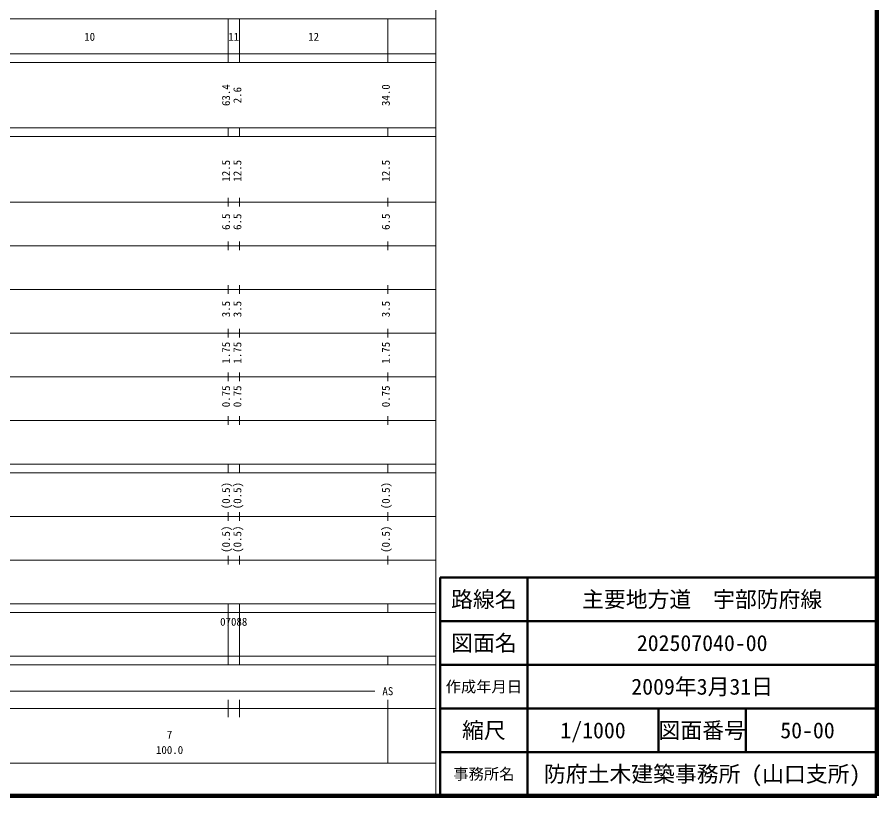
# Model space of a CAD drawing. Units: millimetres on the paper, enlarged 1000 times. Extents: x 40000 to 680000, y 20000 to 380000.
# Drawn here: x 483102 to 680000, y 20000 to 198357 of the extents above; entities that cross this region are included whole.
import ezdxf
from ezdxf.enums import TextEntityAlignment as Align

# ---------------------------------------------------------------- set-up
doc = ezdxf.new("R2010")
doc.units = ezdxf.units.MM
doc.header["$LTSCALE"] = 1000
for name, color, linetype, lineweight in [('M-TTL', 2, 'Continuous', 140), ('M-TTL-BAND', 7, 'Continuous', 13), ('M-TTL-FRAM', 2, 'Continuous', 50), ('M-TTL-LINE', 7, 'Continuous', 50)]:
    doc.layers.add(name, color=color, linetype=linetype, lineweight=lineweight)
doc.layers.add('M-TTL-TXT', color=7, linetype='Continuous')
doc.styles.add('ＭＳ ゴシック', font='')
doc.styles.get('ＭＳ ゴシック').set_extended_font_data('MS Gothic')

msp = doc.modelspace()

# ---------------------------------------------------------------- linework, layer by layer
at = {"layer": 'M-TTL'}
for p, q in [((680000, 20000), (680000, 380000)), ((40000, 20000), (680000, 20000))]:
    msp.add_line(p, q, dxfattribs=at)
at = {"layer": 'M-TTL-BAND'}
for p, q in [((579000, 20000), (579000, 370000)), ((68000, 198000), (579000, 198000)), ((531400, 188000), (531400, 198000)), ((534000, 188000), (534000, 198000)), ((568000, 188000), (568000, 198000)), ((40000, 190000), (579000, 190000)), ((40000, 188000), (579000, 188000)), ((40000, 173000), (579000, 173000)), ((531400, 171000), (531400, 173000)), ((534000, 171000), (534000, 173000)), ((568000, 171000), (568000, 173000)), ((40000, 171000), (579000, 171000)), ((40000, 156000), (579000, 156000)), ((531400, 155000), (531400, 157000)), ((534000, 155000), (534000, 157000)), ((568000, 155000), (568000, 157000)), ((46000, 146000), (579000, 146000)), ((531400, 145000), (531400, 147000)), ((534000, 145000), (534000, 147000)), ((568000, 145000), (568000, 147000)), ((52000, 136000), (579000, 136000)), ((531400, 135000), (531400, 137000)), ((534000, 135000), (534000, 137000)), ((568000, 135000), (568000, 137000)), ((531400, 125000), (531400, 127000)), ((534000, 125000), (534000, 127000)), ((568000, 125000), (568000, 127000)), ((46000, 126000), (579000, 126000)), ((531400, 115000), (531400, 117000)), ((534000, 115000), (534000, 117000)), ((568000, 115000), (568000, 117000)), ((52000, 116000), (579000, 116000)), ((531400, 105000), (531400, 107000)), ((534000, 105000), (534000, 107000)), ((568000, 105000), (568000, 107000)), ((46000, 106000), (579000, 106000)), ((40000, 96000), (579000, 96000)), ((531400, 94000), (531400, 96000)), ((534000, 94000), (534000, 96000)), ((568000, 94000), (568000, 96000)), ((40000, 94000), (579000, 94000)), ((531400, 83000), (531400, 85000)), ((534000, 83000), (534000, 85000)), ((568000, 83000), (568000, 85000)), ((49000, 84000), (579000, 84000)), ((531400, 73000), (531400, 75000)), ((534000, 73000), (534000, 75000)), ((568000, 73000), (568000, 75000)), ((40000, 74000), (579000, 74000)), ((40000, 64000), (579000, 64000)), ((531400, 62000), (531400, 64000)), ((534000, 62000), (534000, 64000)), ((568000, 62000), (568000, 64000)), ((40000, 62000), (579000, 62000)), ((531400, 52000), (531400, 62000)), ((534000, 52000), (534000, 62000)), ((40000, 52000), (579000, 52000)), ((531400, 50000), (531400, 52000)), ((534000, 50000), (534000, 52000)), ((568000, 50000), (568000, 52000)), ((40000, 50000), (579000, 50000)), ((71000, 44000), (565000, 44000)), ((531400, 38000), (531400, 42000)), ((534000, 38000), (534000, 42000)), ((568000, 27500), (568000, 42000)), ((40000, 40000), (579000, 40000)), ((68000, 27500), (579000, 27500))]:
    msp.add_line(p, q, dxfattribs=at)
at = {"layer": 'M-TTL-FRAM'}
for p, q in [((680000, 70000), (580000, 70000)), ((580000, 70000), (580000, 20000))]:
    msp.add_line(p, q, dxfattribs=at)
at = {"layer": 'M-TTL-LINE'}
for p, q in [((600000, 70000), (600000, 20000)), ((680000, 60000), (580000, 60000)), ((680000, 50000), (580000, 50000)), ((680000, 40000), (580000, 40000)), ((630000, 40000), (630000, 30000)), ((650000, 40000), (650000, 30000)), ((680000, 30000), (580000, 30000))]:
    msp.add_line(p, q, dxfattribs=at)

# ---------------------------------------------------------------- texts
at = {"layer": 'M-TTL-BAND', "style": 'ＭＳ ゴシック'}
for s, p in [('10', (499700, 192405)), ('11', (532700, 192405)), ('12', (551000, 192405)), ('07088', (532700, 58405)), ('AS', (568000, 42500)), ('7', (518000, 32523)), ('100.0', (518000, 29033))]:
    msp.add_text(s, height=1833, dxfattribs=at).set_placement(p, align=Align.BOTTOM_CENTER)
for s, p in [('63.4', (532400, 180500)), ('2.6', (535000, 180500)), ('34.0', (569000, 180500)), ('12.5', (532400, 163174)), ('12.5', (535000, 163174)), ('12.5', (569000, 163174)), ('6.5', (532400, 151500)), ('6.5', (535000, 151500)), ('6.5', (569000, 151500)), ('3.5', (532400, 131500)), ('3.5', (535000, 131500)), ('3.5', (569000, 131500)), ('1.75', (532400, 121500)), ('1.75', (535000, 121500)), ('1.75', (569000, 121500)), ('0.75', (532400, 111500)), ('0.75', (535000, 111500)), ('0.75', (569000, 111500)), ('(0.5)', (532400, 88764)), ('(0.5)', (535000, 88764)), ('(0.5)', (569000, 88764)), ('(0.5)', (532400, 78764)), ('(0.5)', (535000, 78764)), ('(0.5)', (569000, 78764))]:
    msp.add_text(s, height=1833, rotation=90, dxfattribs=at).set_placement(p, align=Align.BOTTOM_CENTER)
at = {"layer": 'M-TTL-TXT', "style": 'ＭＳ ゴシック'}
for s, height, p in [('路線名', 3666, (590000, 65000)), ('主要地方道\u3000宇部防府線', 3666, (640000, 65000)), ('図面名', 3666, (590000, 55000)), ('202507040-00', 3666, (640000, 55000)), ('2009年3月31日', 3666, (640000, 45000)), ('作成年月日', 2566, (590000, 45000)), ('縮尺', 3666, (590000, 35000)), ('1/1000', 3666, (615000, 35000)), ('図面番号', 3666, (640000, 35000)), ('50-00', 3666, (664125, 35000)), ('事務所名', 2566, (590000, 25000)), ('防府土木建築事務所 (山口支所)', 3666, (640000, 25000))]:
    msp.add_text(s, height=height, dxfattribs=at).set_placement(p, align=Align.MIDDLE_CENTER)

doc.saveas('drawing.dxf')
